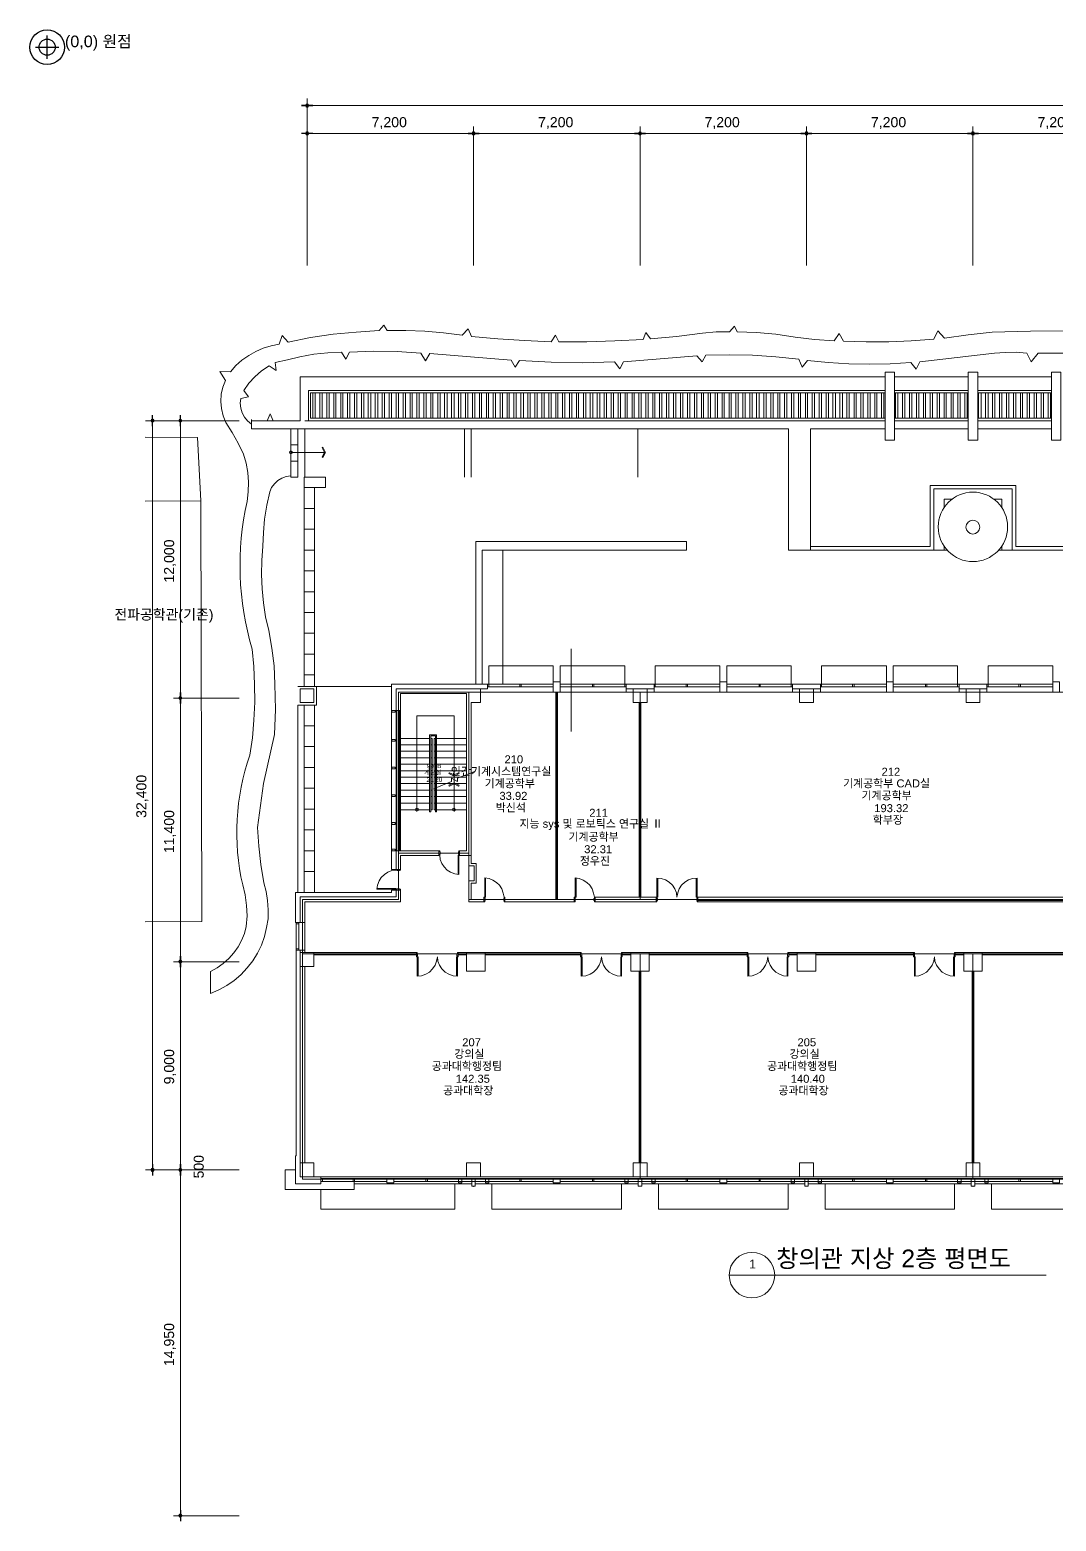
# Model space of a CAD drawing. Header units: millimetres. Extents: x -750 to 104995, y 68 to 66109.
# Drawn here: x -750 to 43654, y 1607 to 66109 of the extents above; entities that cross this region are included whole.
import ezdxf

# ---------------------------------------------------------------- set-up
doc = ezdxf.new("R2010")
doc.units = ezdxf.units.MM
doc.layers.add('PDF_문자', color=7, linetype='Continuous')
doc.layers.add('PDF_형상', color=7, linetype='Continuous')
doc.styles.add('PDF 굴림', font='Arial.ttf')
doc.styles.add('PDF 맑은고딕', font='Arial.ttf')
doc.styles.add('PDF 맑은고딕Semilight', font='Arial.ttf')
doc.styles.get("Standard").update_dxf_attribs({"font": 'arial.ttf'})

msp = doc.modelspace()

# ---------------------------------------------------------------- linework, layer by layer
at = {"color": 1}
for p, q in [((0, 64859), (0, 65859)), ((-500, 65359), (500, 65359))]:
    msp.add_line(p, q, dxfattribs=at)
for radius in [750, 350]:
    msp.add_circle((0, 65359), radius, dxfattribs=at)
at = {"layer": 'PDF_형상', "lineweight": 25}
for points in [[(11489, 62831), (11008, 62831)], [(11186, 62831), (11207, 62789), (11248, 62768), (11290, 62789), (11301, 62831), (11290, 62873), (11248, 62893), (11207, 62873)], [(11301, 62831), (11290, 62873), (11248, 62893), (11207, 62873), (11186, 62831), (11207, 62789), (11248, 62768), (11290, 62789)], [(11217, 62831), (11228, 62810), (11248, 62799), (11269, 62810), (11280, 62831), (11269, 62852), (11248, 62862), (11228, 62852)], [(11280, 62831), (11269, 62852), (11248, 62862), (11228, 62852), (11217, 62831), (11228, 62810), (11248, 62799), (11269, 62810)], [(11186, 61629), (11207, 61587), (11248, 61566), (11290, 61587), (11301, 61629), (11290, 61671), (11248, 61692), (11207, 61671)], [(11217, 61629), (11228, 61608), (11248, 61598), (11269, 61608), (11280, 61629), (11269, 61650), (11248, 61660), (11228, 61650)], [(18208, 61629), (18689, 61629)], [(18511, 61629), (18490, 61671), (18448, 61692), (18406, 61671), (18386, 61629), (18406, 61587), (18448, 61566), (18490, 61587)], [(18386, 61629), (18406, 61587), (18448, 61566), (18490, 61587), (18511, 61629), (18490, 61671), (18448, 61692), (18406, 61671)], [(18480, 61629), (18469, 61650), (18448, 61660), (18427, 61650), (18417, 61629), (18427, 61608), (18448, 61598), (18469, 61608)], [(18417, 61629), (18427, 61608), (18448, 61598), (18469, 61608), (18480, 61629), (18469, 61650), (18448, 61660), (18427, 61650)], [(25408, 61629), (25888, 61629)], [(25711, 61629), (25690, 61671), (25648, 61692), (25606, 61671), (25585, 61629), (25606, 61587), (25648, 61566), (25690, 61587)], [(25585, 61629), (25606, 61587), (25648, 61566), (25690, 61587), (25711, 61629), (25690, 61671), (25648, 61692), (25606, 61671)], [(25679, 61629), (25669, 61650), (25648, 61660), (25627, 61650), (25617, 61629), (25627, 61608), (25648, 61598), (25669, 61608)], [(25617, 61629), (25627, 61608), (25648, 61598), (25669, 61608), (25679, 61629), (25669, 61650), (25648, 61660), (25627, 61650)], [(32607, 61629), (33088, 61629)], [(32910, 61629), (32889, 61671), (32848, 61692), (32806, 61671), (32795, 61629), (32806, 61587), (32848, 61566), (32889, 61587)], [(32795, 61629), (32806, 61587), (32848, 61566), (32889, 61587), (32910, 61629), (32889, 61671), (32848, 61692), (32806, 61671)], [(32879, 61629), (32869, 61650), (32848, 61660), (32827, 61650), (32816, 61629), (32827, 61608), (32848, 61598), (32869, 61608)], [(32816, 61629), (32827, 61608), (32848, 61598), (32869, 61608), (32879, 61629), (32869, 61650), (32848, 61660), (32827, 61650)], [(39817, 61629), (40288, 61629)], [(40110, 61629), (40100, 61671), (40047, 61692), (40006, 61671), (39995, 61629), (40006, 61587), (40047, 61566), (40100, 61587)], [(39995, 61629), (40006, 61587), (40047, 61566), (40100, 61587), (40110, 61629), (40100, 61671), (40047, 61692), (40006, 61671)], [(40079, 61629), (40079, 61650), (40047, 61660), (40026, 61650), (40026, 61629), (40026, 61608), (40047, 61598), (40079, 61608)], [(40026, 61629), (40026, 61608), (40047, 61598), (40079, 61608), (40079, 61629), (40079, 61650), (40047, 61660), (40026, 61650)], [(4561, 49267), (4519, 49246), (4498, 49205), (4519, 49163), (4561, 49152), (4603, 49163), (4624, 49205), (4603, 49246)], [(4561, 49236), (4540, 49225), (4529, 49205), (4540, 49184), (4561, 49184), (4582, 49184), (4592, 49205), (4582, 49225)], [(5763, 49267), (5721, 49246), (5700, 49205), (5721, 49163), (5763, 49152), (5804, 49163), (5825, 49205), (5804, 49246)], [(5763, 49236), (5742, 49225), (5731, 49205), (5742, 49184), (5763, 49184), (5783, 49184), (5794, 49205), (5783, 49225)], [(5763, 36968), (5763, 37449)], [(5763, 37271), (5721, 37250), (5700, 37209), (5721, 37167), (5763, 37146), (5804, 37167), (5825, 37209), (5804, 37250)], [(5763, 37146), (5804, 37167), (5825, 37209), (5804, 37250), (5763, 37271), (5721, 37250), (5700, 37209), (5721, 37167)], [(5763, 37240), (5742, 37229), (5731, 37209), (5742, 37188), (5763, 37177), (5783, 37188), (5794, 37209), (5783, 37229)], [(5763, 37177), (5783, 37188), (5794, 37209), (5783, 37229), (5763, 37240), (5742, 37229), (5731, 37209), (5742, 37188)], [(5763, 25860), (5721, 25850), (5700, 25808), (5721, 25766), (5763, 25745), (5804, 25766), (5825, 25808), (5804, 25850)], [(5763, 25745), (5804, 25766), (5825, 25808), (5804, 25850), (5763, 25860), (5721, 25850), (5700, 25808), (5721, 25766)], [(5763, 25829), (5742, 25829), (5731, 25808), (5742, 25787), (5763, 25777), (5783, 25787), (5794, 25808), (5783, 25829)], [(5763, 25777), (5783, 25787), (5794, 25808), (5783, 25829), (5763, 25829), (5742, 25829), (5731, 25808), (5742, 25787)], [(5763, 25568), (5763, 26048)], [(4561, 16738), (4603, 16759), (4624, 16801), (4603, 16842), (4561, 16863), (4519, 16842), (4498, 16801), (4519, 16759)], [(4561, 16769), (4582, 16780), (4592, 16801), (4582, 16822), (4561, 16832), (4540, 16822), (4529, 16801), (4540, 16780)], [(5763, 16863), (5721, 16842), (5700, 16801), (5721, 16759), (5763, 16738), (5804, 16759), (5825, 16801), (5804, 16842)], [(5763, 16738), (5804, 16759), (5825, 16801), (5804, 16842), (5763, 16863), (5721, 16842), (5700, 16801), (5721, 16759)], [(5763, 16832), (5742, 16822), (5731, 16801), (5742, 16780), (5763, 16769), (5783, 16780), (5794, 16801), (5783, 16822)], [(5763, 16769), (5783, 16780), (5794, 16801), (5783, 16822), (5763, 16832), (5742, 16822), (5731, 16801), (5742, 16780)], [(5763, 16560), (5763, 17041)], [(5763, 1785), (5804, 1806), (5825, 1847), (5804, 1889), (5763, 1910), (5721, 1889), (5700, 1847), (5721, 1806)], [(5763, 1816), (5783, 1827), (5794, 1847), (5783, 1868), (5763, 1879), (5742, 1868), (5731, 1847), (5742, 1827)]]:
    msp.add_lwpolyline(points, close=True, dxfattribs=at)
at = {"layer": 'PDF_형상', "color": 1, "lineweight": 5}
msp.add_lwpolyline([(11249, 55913), (11249, 63134), (11249, 55913), (11249, 61932)], dxfattribs=at)
at = {"layer": 'PDF_형상', "lineweight": 5}
for points in [[(11364, 62830), (90344, 62830)], [(11364, 61629), (18323, 61629)], [(18564, 61629), (25534, 61629)], [(25774, 61629), (32734, 61629)], [(32974, 61629), (39934, 61629)], [(40174, 61629), (47134, 61629)], [(8375, 50165), (8710, 50238), (8511, 50510), (8730, 50823), (8992, 51106), (9274, 51367), (9598, 51576), (9901, 51377), (9869, 51722), (10402, 51837), (10935, 51973), (11531, 52077), (12137, 52140), (12733, 52172), (12921, 51868), (13078, 52172), (14112, 52213), (15136, 52203), (16160, 52130), (16369, 51795), (16557, 52109), (20069, 51827), (20246, 51524), (20434, 51806), (21803, 51733), (23172, 51712), (24552, 51743), (24771, 51450), (24938, 51754), (28105, 52015), (28334, 51743), (28491, 52036), (29505, 52057), (30519, 52036), (31522, 51963), (32525, 51858), (32661, 51513), (32901, 51806), (33789, 51722), (34678, 51670), (35576, 51649), (36465, 51670), (37363, 51722), (37593, 51430), (37750, 51754), (40979, 52119), (41449, 52151), (41919, 52161), (42390, 52130), (42578, 51743), (42881, 52119), (44542, 52119)], [(10946, 49256), (10946, 51106), (36256, 51106)], [(10946, 49204), (10946, 51106)], [(36653, 51106), (39850, 51106)], [(40258, 51106), (43456, 51106)], [(11301, 49204), (11301, 50510), (36256, 50510)], [(36256, 50406), (11395, 50406), (11395, 49308), (36256, 49308)], [(11500, 50406), (11500, 49308)], [(11594, 50406), (11594, 49308)], [(11792, 50406), (11792, 49308)], [(11897, 50406), (11897, 49308)], [(12095, 50406), (12095, 49308)], [(12200, 50406), (12200, 49308)], [(12398, 50406), (12398, 49308)], [(12492, 50406), (12492, 49308)], [(12701, 50406), (12701, 49308)], [(12795, 50406), (12795, 49308)], [(12994, 50406), (12994, 49308)], [(13098, 50406), (13098, 49308)], [(13297, 50406), (13297, 49308)], [(13402, 50406), (13402, 49308)], [(13600, 50406), (13600, 49308)], [(13694, 50406), (13694, 49308)], [(13893, 50406), (13893, 49308)], [(13997, 50406), (13997, 49308)], [(14196, 50406), (14196, 49308)], [(14300, 50406), (14300, 49308)], [(14499, 50406), (14499, 49308)], [(14593, 50406), (14593, 49308)], [(14802, 50406), (14802, 49308)], [(14896, 50406), (14896, 49308)], [(15094, 50406), (15094, 49308)], [(15199, 50406), (15199, 49308)], [(15397, 50406), (15397, 49308)], [(15502, 50406), (15502, 49308)], [(15701, 50406), (15701, 49308)], [(15795, 50406), (15795, 49308)], [(15993, 50406), (15993, 49308)], [(16098, 50406), (16098, 49308)], [(16296, 50406), (16296, 49308)], [(16401, 50406), (16401, 49308)], [(16599, 50406), (16599, 49308)], [(16693, 50406), (16693, 49308)], [(16902, 50406), (16902, 49308)], [(16996, 50406), (16996, 49308)], [(17195, 50406), (17195, 49308)], [(17299, 50406), (17299, 49308)], [(17498, 50406), (17498, 49308)], [(17602, 50406), (17602, 49308)], [(17801, 50406), (17801, 49308)], [(17895, 50406), (17895, 49308)], [(18094, 50406), (18094, 49308)], [(18198, 50406), (18198, 49308)], [(18397, 50406), (18397, 49308)], [(18501, 50406), (18501, 49308)], [(18700, 50406), (18700, 49308)], [(18794, 50406), (18794, 49308)], [(19003, 50406), (19003, 49308)], [(19097, 50406), (19097, 49308)], [(19295, 50406), (19295, 49308)], [(19400, 50406), (19400, 49308)], [(19598, 50406), (19598, 49308)], [(19703, 50406), (19703, 49308)], [(19901, 50406), (19901, 49308)], [(19995, 50406), (19995, 49308)], [(20194, 50406), (20194, 49308)], [(20298, 50406), (20298, 49308)], [(20497, 50406), (20497, 49308)], [(20602, 50406), (20602, 49308)], [(20800, 50406), (20800, 49308)], [(20894, 50406), (20894, 49308)], [(21103, 50406), (21103, 49308)], [(21197, 50406), (21197, 49308)], [(21396, 50406), (21396, 49308)], [(21500, 50406), (21500, 49308)], [(21699, 50406), (21699, 49308)], [(21803, 50406), (21803, 49308)], [(22002, 50406), (22002, 49308)], [(22096, 50406), (22096, 49308)], [(22294, 50406), (22294, 49308)], [(22399, 50406), (22399, 49308)], [(22597, 50406), (22597, 49308)], [(22702, 50406), (22702, 49308)], [(22901, 50406), (22901, 49308)], [(22995, 50406), (22995, 49308)], [(23204, 50406), (23204, 49308)], [(23298, 50406), (23298, 49308)], [(23496, 50406), (23496, 49308)], [(23601, 50406), (23601, 49308)], [(23799, 50406), (23799, 49308)], [(23904, 50406), (23904, 49308)], [(24102, 50406), (24102, 49308)], [(24196, 50406), (24196, 49308)], [(24395, 50406), (24395, 49308)], [(24499, 50406), (24499, 49308)], [(24698, 50406), (24698, 49308)], [(24802, 50406), (24802, 49308)], [(25001, 50406), (25001, 49308)], [(25095, 50406), (25095, 49308)], [(25304, 50406), (25304, 49308)], [(25398, 50406), (25398, 49308)], [(25597, 50406), (25597, 49308)], [(25701, 50406), (25701, 49308)], [(25900, 50406), (25900, 49308)], [(26004, 50406), (26004, 49308)], [(26203, 50406), (26203, 49308)], [(26297, 50406), (26297, 49308)], [(26495, 50406), (26495, 49308)], [(26600, 50406), (26600, 49308)], [(26798, 50406), (26798, 49308)], [(26903, 50406), (26903, 49308)], [(27101, 50406), (27101, 49308)], [(27195, 50406), (27195, 49308)], [(27404, 50406), (27404, 49308)], [(27498, 50406), (27498, 49308)], [(27697, 50406), (27697, 49308)], [(27802, 50406), (27802, 49308)], [(28000, 50406), (28000, 49308)], [(28105, 50406), (28105, 49308)], [(28303, 50406), (28303, 49308)], [(28397, 50406), (28397, 49308)], [(28596, 50406), (28596, 49308)], [(28700, 50406), (28700, 49308)], [(28899, 50406), (28899, 49308)], [(29003, 50406), (29003, 49308)], [(29202, 50406), (29202, 49308)], [(29296, 50406), (29296, 49308)], [(29505, 50406), (29505, 49308)], [(29599, 50406), (29599, 49308)], [(29797, 50406), (29797, 49308)], [(29902, 50406), (29902, 49308)], [(30101, 50406), (30101, 49308)], [(30205, 50406), (30205, 49308)], [(30404, 50406), (30404, 49308)], [(30498, 50406), (30498, 49308)], [(30696, 50406), (30696, 49308)], [(30801, 50406), (30801, 49308)], [(30999, 50406), (30999, 49308)], [(31104, 50406), (31104, 49308)], [(31302, 50406), (31302, 49308)], [(31407, 50406), (31407, 49308)], [(31605, 50406), (31605, 49308)], [(31699, 50406), (31699, 49308)], [(31898, 50406), (31898, 49308)], [(32002, 50406), (32002, 49308)], [(32201, 50406), (32201, 49308)], [(32305, 50406), (32305, 49308)], [(32504, 50406), (32504, 49308)], [(32598, 50406), (32598, 49308)], [(32807, 50406), (32807, 49308)], [(32901, 50406), (32901, 49308)], [(33100, 50406), (33100, 49308)], [(33204, 50406), (33204, 49308)], [(33403, 50406), (33403, 49308)], [(33507, 50406), (33507, 49308)], [(33706, 50406), (33706, 49308)], [(33800, 50406), (33800, 49308)], [(33998, 50406), (33998, 49308)], [(34103, 50406), (34103, 49308)], [(34301, 50406), (34301, 49308)], [(34406, 50406), (34406, 49308)], [(34604, 50406), (34604, 49308)], [(34699, 50406), (34699, 49308)], [(34907, 50406), (34907, 49308)], [(35002, 50406), (35002, 49308)], [(35200, 50406), (35200, 49308)], [(35305, 50406), (35305, 49308)], [(35503, 50406), (35503, 49308)], [(35608, 50406), (35608, 49308)], [(35806, 50406), (35806, 49308)], [(35900, 50406), (35900, 49308)], [(36099, 50406), (36099, 49308)], [(36203, 50406), (36203, 49308)], [(36653, 50510), (39850, 50510)], [(39850, 50406), (36653, 50406)], [(36705, 50406), (36705, 49308)], [(36799, 50406), (36799, 49308)], [(37008, 50406), (37008, 49308)], [(37102, 50406), (37102, 49308)], [(37301, 50406), (37301, 49308)], [(37405, 50406), (37405, 49308)], [(37604, 50406), (37604, 49308)], [(37708, 50406), (37708, 49308)], [(37907, 50406), (37907, 49308)], [(38001, 50406), (38001, 49308)], [(38199, 50406), (38199, 49308)], [(38304, 50406), (38304, 49308)], [(38502, 50406), (38502, 49308)], [(38607, 50406), (38607, 49308)], [(38805, 50406), (38805, 49308)], [(38899, 50406), (38899, 49308)], [(39108, 50406), (39108, 49308)], [(39202, 50406), (39202, 49308)], [(39401, 50406), (39401, 49308)], [(39505, 50406), (39505, 49308)], [(40258, 50510), (43456, 50510)], [(43456, 50406), (40258, 50406)], [(40707, 50406), (40707, 49308)], [(40906, 50406), (40906, 49308)], [(41000, 50406), (41000, 49308)], [(41209, 50406), (41209, 49308)], [(41303, 50406), (41303, 49308)], [(41501, 50406), (41501, 49308)], [(41606, 50406), (41606, 49308)], [(41804, 50406), (41804, 49308)], [(41909, 50406), (41909, 49308)], [(42107, 50406), (42107, 49308)], [(42202, 50406), (42202, 49308)], [(42400, 50406), (42400, 49308)], [(42505, 50406), (42505, 49308)], [(42703, 50406), (42703, 49308)], [(42808, 50406), (42808, 49308)], [(43006, 50406), (43006, 49308)], [(43100, 50406), (43100, 49308)], [(43309, 50406), (43309, 49308)], [(43403, 50406), (43403, 49308)], [(8668, 49193), (8845, 49057), (8845, 49256), (8845, 49057), (8668, 49193), (8532, 49350), (8438, 49538), (8375, 49747), (8354, 49956), (8375, 50165), (8710, 50238)], [(4258, 49204), (8302, 49204), (5460, 49204)], [(4561, 16924), (4561, 49089)], [(5763, 37322), (5763, 49089)], [(36256, 48859), (33027, 48859), (33027, 43603), (32076, 43603), (32076, 48859), (8845, 48859), (8845, 49204), (9514, 49204), (9650, 49507), (9775, 49204), (10946, 49204), (8845, 49204), (8845, 48859)], [(11144, 49204), (36256, 49204)], [(36653, 49308), (39850, 49308)], [(36653, 49204), (39850, 49204)], [(40258, 49308), (43456, 49308)], [(40258, 49204), (43456, 49204)], [(4237, 27531), (6693, 27541), (6651, 45734), (6505, 48472), (4237, 48493)], [(10841, 48859), (10841, 46758), (10841, 48859), (10841, 46758), (10538, 46758), (10538, 48859)], [(25555, 46758), (25555, 48859), (25555, 46758)], [(36653, 48859), (37353, 48859), (39150, 48859), (39850, 48859)], [(40258, 48859), (40958, 48859), (42755, 48859), (43456, 48859)], [(10841, 48159), (10538, 48159)], [(10538, 47835), (12043, 47835)], [(10841, 47459), (10538, 47459)], [(11123, 46309), (12043, 46309), (12043, 46758), (11123, 46758), (11123, 37709)], [(12043, 46758), (11123, 46758)], [(11573, 37709), (11573, 46309)], [(33027, 43759), (38199, 43759), (38199, 46403), (41909, 46403), (41909, 43759), (45410, 43759), (45410, 46403), (49109, 46403), (49109, 43759), (52610, 43759), (52610, 46403), (56309, 46403), (56309, 43759), (62882, 43759)], [(41752, 43603), (41752, 46257), (38356, 46257), (38356, 43603)], [(38805, 45431), (38805, 45808), (39150, 45808)], [(41303, 45431), (41303, 45808), (40958, 45808)], [(6651, 45734), (4237, 45724)], [(11573, 45410), (11123, 45410)], [(11573, 44512), (11123, 44512)], [(18825, 37803), (18825, 43603), (27655, 43603), (27655, 43979), (18543, 43979), (18543, 37803)], [(11573, 43603), (11123, 43603)], [(19713, 37803), (19713, 43603)], [(33027, 43603), (38931, 43603)], [(38805, 43603), (38805, 43780)], [(41177, 43603), (46141, 43603)], [(41303, 43603), (41303, 43780)], [(11573, 42704), (11123, 42704)], [(11573, 41805), (11123, 41805)], [(11573, 40907), (11123, 40907)], [(11573, 40008), (11123, 40008)], [(11573, 39109), (11123, 39109)], [(22671, 39339), (22671, 35765)], [(11573, 38210), (11123, 38210)], [(19107, 37803), (19107, 38608), (21897, 38608), (21897, 37803), (19045, 37803)], [(25053, 37803), (22200, 37803), (22200, 38608), (24991, 38608), (24991, 37803)], [(26307, 37803), (26307, 38608), (29097, 38608), (29097, 37803), (26255, 37803)], [(32253, 37803), (29400, 37803), (29400, 38608), (32191, 38608), (32191, 37803)], [(33507, 37803), (33507, 38608), (36308, 38608), (36308, 37803), (33455, 37803)], [(39453, 37803), (36600, 37803), (36600, 38608), (39391, 38608), (39391, 37803)], [(40718, 37803), (40718, 38608), (43508, 38608), (43508, 37803), (40655, 37803)], [(14896, 37709), (11646, 37709), (11646, 36904), (10841, 36904), (10841, 28805)], [(10841, 37709), (11646, 37709)], [(47259, 16401), (40049, 16401), (25649, 16401), (11050, 16401), (11050, 26151), (11050, 28502), (15199, 28502), (15199, 30498), (15199, 37458), (18250, 37458), (22044, 37458), (25649, 37458), (54459, 37458)], [(15293, 36664), (15293, 30603), (15293, 36664), (15094, 36664), (15293, 36664), (15293, 37406), (18146, 37406), (18146, 30603), (17843, 30603), (17843, 30404), (18344, 30404), (18344, 37009), (18752, 37009), (18752, 37604), (19045, 37604), (19045, 37803), (14896, 37803), (14896, 36664), (15094, 36664)], [(19045, 37604), (18752, 37604), (15094, 37604), (15094, 36664), (15094, 30603), (15094, 29798)], [(21897, 37688), (19045, 37688)], [(19045, 37458), (25053, 37458)], [(22012, 28502), (22012, 37458)], [(22044, 28502), (22044, 37458)], [(22085, 28502), (22085, 37458)], [(25053, 37688), (22200, 37688)], [(25952, 37458), (26255, 37458), (26255, 37803), (25053, 37803), (25053, 37458), (25346, 37458)], [(26255, 37604), (25053, 37604)], [(29097, 37688), (26255, 37688)], [(26255, 37458), (32253, 37458)], [(32253, 37688), (29400, 37688)], [(33152, 37458), (33455, 37458), (33455, 37803), (32253, 37803), (32253, 37458), (32556, 37458)], [(32253, 37604), (33455, 37604)], [(36308, 37688), (33455, 37688)], [(33455, 37458), (39453, 37458)], [(39453, 37688), (36600, 37688)], [(40352, 37458), (40655, 37458), (40655, 37803), (39453, 37803), (39453, 37458), (39756, 37458)], [(39453, 37604), (40655, 37604)], [(43508, 37688), (40655, 37688)], [(40655, 37458), (46653, 37458)], [(5763, 25921), (5763, 37082)], [(11123, 36904), (11123, 28805)], [(11573, 28805), (11573, 36904)], [(25607, 28597), (25607, 37009)], [(25691, 28597), (25691, 37009)], [(15105, 36664), (14896, 36664), (14896, 30603), (15094, 30603), (14896, 30603), (14896, 29798), (15094, 29798), (15293, 29798), (15293, 30404), (16944, 30404), (16944, 30603), (15094, 30603)], [(14896, 30603), (14896, 36664)], [(15126, 36664), (15126, 30603)], [(15241, 36664), (15241, 30603)], [(15993, 32379), (15993, 36444), (17602, 36444), (17602, 32379)], [(11573, 36005), (11123, 36005)], [(11573, 35107), (11123, 35107)], [(15293, 35462), (16547, 35462)], [(15293, 35180), (16547, 35180)], [(15293, 34908), (16547, 34908)], [(16651, 35462), (16651, 32379), (16599, 32379), (16651, 32379), (16599, 32379)], [(16599, 35462), (16651, 35462), (16599, 35462)], [(16599, 35180), (16651, 35180)], [(16599, 34908), (16651, 34908)], [(16746, 35462), (16746, 32379), (16798, 32379), (16746, 32379), (16798, 32379)], [(16798, 35462), (16746, 35462), (16798, 35462)], [(16798, 35180), (16746, 35180)], [(16798, 34908), (16746, 34908)], [(18146, 35462), (16850, 35462)], [(18146, 35180), (16850, 35180)], [(18146, 34908), (16850, 34908)], [(11573, 34208), (11123, 34208)], [(15293, 34626), (16547, 34626)], [(15293, 34344), (16547, 34344)], [(16599, 34626), (16651, 34626)], [(16599, 34344), (16651, 34344)], [(16798, 34626), (16746, 34626)], [(16798, 34344), (16746, 34344)], [(18146, 34626), (16850, 34626)], [(18146, 34344), (16850, 34344)], [(15293, 34062), (16547, 34062)], [(15293, 33780), (16547, 33780)], [(16599, 34062), (16651, 34062)], [(16599, 33780), (16651, 33780)], [(18532, 34051), (17759, 33748), (17759, 33592), (17487, 33748), (17487, 33592), (16714, 33278)], [(16798, 34062), (16746, 34062)], [(16798, 33780), (16746, 33780)], [(18146, 34062), (16850, 34062)], [(18146, 33780), (16850, 33780)], [(11573, 33309), (11123, 33309)], [(15293, 33508), (16547, 33508)], [(15293, 33226), (16547, 33226)], [(15293, 32944), (16547, 32944)], [(16599, 33508), (16651, 33508)], [(16599, 33226), (16651, 33226)], [(16599, 32944), (16651, 32944)], [(16798, 33508), (16746, 33508)], [(16798, 33226), (16746, 33226)], [(16798, 32944), (16746, 32944)], [(18146, 33508), (16850, 33508)], [(18146, 33226), (16850, 33226)], [(18146, 32944), (16850, 32944)], [(11573, 32400), (11123, 32400)], [(15293, 32662), (16547, 32662)], [(15293, 32379), (16547, 32379)], [(16599, 32662), (16651, 32662)], [(16798, 32662), (16746, 32662)], [(18146, 32662), (16850, 32662)], [(18146, 32379), (16850, 32379)], [(11573, 31502), (11123, 31502)], [(58054, 26151), (11050, 26151), (11050, 28502), (15199, 28502), (15199, 30498), (18250, 30498), (18250, 28502), (71858, 28502)], [(11573, 30603), (11123, 30603)], [(17780, 29579), (17780, 30415), (17811, 30415), (17811, 29579), (17634, 29600), (17456, 29673), (17299, 29767), (17174, 29903), (17069, 30059), (17007, 30227), (16986, 30415)], [(18250, 30404), (18250, 29955), (18470, 29955), (18470, 29307), (18250, 29307), (18250, 28398), (18898, 28398), (18898, 28502), (18344, 28502), (18344, 29203), (18564, 29203), (18564, 30049), (18344, 30049), (18344, 30404)], [(11573, 29704), (11123, 29704)], [(14269, 28973), (15105, 28973), (15105, 28941), (14269, 28941), (14290, 29119), (14363, 29297), (14457, 29453), (14593, 29579), (14739, 29683), (14917, 29746), (15105, 29767)], [(18971, 29422), (18971, 28597), (18930, 28597), (18930, 29432), (19118, 29401), (19285, 29338), (19442, 29234), (19577, 29109), (19672, 28952), (19734, 28774), (19766, 28597)], [(22880, 29422), (22880, 28597), (22838, 28597), (22838, 29432), (23015, 29401), (23193, 29338), (23350, 29234), (23475, 29109), (23580, 28952), (23642, 28774), (23674, 28597)], [(28084, 29422), (28084, 28597), (28115, 28597), (28115, 29422), (27927, 29401), (27749, 29349), (27593, 29244), (27446, 29119), (27342, 28962), (27279, 28785), (27248, 28597), (27227, 28785), (27154, 28962), (27049, 29119), (26913, 29244), (26757, 29349), (26568, 29401), (26380, 29422), (26380, 28597), (26422, 28597), (26422, 29422)], [(15094, 28900), (14896, 28900), (14896, 28805), (10747, 28805), (10747, 27499), (10946, 27499), (10946, 28607), (15094, 28607), (15094, 28900), (15293, 28900), (15293, 28398), (11144, 28398), (11144, 27499)], [(23705, 28597), (26349, 28597)], [(28146, 28597), (51962, 28597)], [(28146, 28450), (51962, 28450)], [(10779, 26298), (10779, 27499)], [(10894, 27499), (10894, 26298)], [(10946, 27499), (11144, 27499), (11144, 26298)], [(11144, 26203), (11144, 26298), (10946, 26298), (10779, 26298), (10779, 17405), (10747, 17405), (10747, 16203), (11845, 16203), (11845, 16495), (76665, 16495), (76665, 16297), (75464, 16297)], [(10946, 26298), (10946, 17102)], [(11541, 26203), (15972, 26203), (15972, 26099), (11541, 26099)], [(11541, 26151), (15972, 26151)], [(16045, 25179), (16045, 26015), (16014, 26015), (16014, 25179), (16202, 25200), (16380, 25263), (16537, 25357), (16672, 25493), (16787, 25650), (16850, 25827), (16881, 26015), (16902, 25827), (16975, 25650), (17080, 25493), (17216, 25357), (17373, 25263), (17561, 25200), (17749, 25179), (17749, 26015), (17707, 26015), (17707, 25179)], [(18146, 26099), (17780, 26099), (17780, 26203), (23078, 26203), (23078, 26099), (18950, 26099)], [(23151, 25179), (23151, 26015), (23110, 26015), (23110, 25179), (23298, 25200), (23486, 25263), (23642, 25357), (23778, 25493), (23883, 25650), (23956, 25827), (23977, 26015), (24008, 25827), (24071, 25650), (24175, 25493), (24311, 25357), (24478, 25263), (24656, 25200), (24844, 25179), (24844, 26015), (24813, 26015), (24813, 25179)], [(26046, 26099), (30278, 26099), (30278, 26203), (24876, 26203), (24876, 26099), (25252, 26099)], [(30351, 25179), (30351, 26015), (30320, 26015), (30320, 25179), (30508, 25200), (30686, 25263), (30842, 25357), (30978, 25493), (31083, 25650), (31156, 25827), (31177, 26015), (31208, 25827), (31281, 25650), (31386, 25493), (31522, 25357), (31678, 25263), (31856, 25200), (32044, 25179), (32044, 26015), (32013, 26015), (32013, 25179)], [(33256, 26099), (37478, 26099), (37478, 26203), (32086, 26203), (32086, 26099), (32452, 26099)], [(37551, 25179), (37551, 26015), (37520, 26015), (37520, 25179), (37708, 25200), (37886, 25263), (38042, 25357), (38178, 25493), (38283, 25650), (38356, 25827), (38387, 26015), (38408, 25827), (38481, 25650), (38586, 25493), (38722, 25357), (38878, 25263), (39067, 25200), (39255, 25179), (39255, 26015), (39213, 26015), (39213, 25179)], [(40456, 26099), (44689, 26099), (44689, 26203), (39286, 26203), (39286, 26099), (39652, 26099)], [(5763, 16924), (5763, 25681)], [(11144, 25597), (11144, 17102)], [(25607, 17102), (25607, 25399)], [(25691, 17102), (25691, 25399)], [(40018, 17102), (40018, 25399)], [(40091, 17102), (40091, 25399)], [(8302, 16799), (4258, 16799)], [(10747, 16799), (10298, 16799), (10298, 15952), (13276, 15952), (13276, 16297)], [(5763, 1970), (5763, 16684)], [(11845, 16495), (11541, 16495)], [(11845, 16422), (14697, 16422), (14697, 16245), (15000, 16245), (15000, 16422), (21897, 16422), (21897, 16245), (22200, 16245), (22200, 16422), (29097, 16422)], [(11845, 16297), (14697, 16297)], [(17644, 16203), (17644, 15095), (11845, 15095), (11845, 15952)], [(13276, 16203), (18376, 16203)], [(14697, 16422), (15000, 16422)], [(15000, 16297), (21897, 16297)], [(18522, 16203), (25576, 16203)], [(24855, 16203), (24855, 15095), (19243, 15095), (19243, 16203)], [(21897, 16422), (22200, 16422)], [(22200, 16297), (29097, 16297)], [(25722, 16203), (32776, 16203)], [(32055, 16203), (32055, 15095), (26454, 15095), (26454, 16203)], [(29400, 16422), (29097, 16422), (29097, 16245), (29400, 16245), (29400, 16422), (36308, 16422)], [(29400, 16297), (36308, 16297)], [(32922, 16203), (39976, 16203)], [(39255, 16203), (39255, 15095), (33654, 15095), (33654, 16203)], [(36600, 16422), (36308, 16422), (36308, 16245), (36600, 16245), (36600, 16422), (43508, 16422)], [(36600, 16297), (43508, 16297)], [(40132, 16203), (47176, 16203)], [(46455, 16203), (46455, 15095), (40854, 15095), (40854, 16203)], [(43800, 16422), (43508, 16422), (43508, 16245), (43800, 16245), (43800, 16422), (50708, 16422)], [(29505, 12253), (43215, 12253)], [(8302, 1845), (5460, 1845)]]:
    msp.add_lwpolyline(points, dxfattribs=at)
at = {"layer": 'PDF_형상', "color": 1, "lineweight": 5}
for points in [[(18449, 61932), (18449, 55913)], [(25649, 61932), (25649, 55913)], [(32849, 61932), (32849, 55913)], [(40049, 61932), (40049, 55913)]]:
    msp.add_lwpolyline(points, close=True, dxfattribs=at)
at = {"layer": 'PDF_형상', "lineweight": 25}
for points in [[(11489, 61629), (11008, 61629)], [(4561, 48964), (4561, 49445)], [(5763, 48964), (5763, 49445)], [(4561, 17041), (4561, 16560)], [(5763, 2088), (5763, 1607)]]:
    msp.add_lwpolyline(points, dxfattribs=at)
at = {"layer": 'PDF_형상', "lineweight": 5}
msp.add_lwpolyline([(10538, 46821), (10340, 46790), (10152, 46717), (9984, 46612), (9838, 46466), (9713, 46309), (9629, 46121), (9504, 45546), (9410, 44951), (9357, 44365), (9326, 43770), (9284, 43153), (9274, 42547), (9295, 41931), (9357, 41325), (9451, 40718), (9587, 40123), (9723, 39360), (9817, 38597), (9849, 37813), (9880, 36716), (9838, 35629), (9357, 33518), (9107, 31606), (9159, 30801), (9242, 30007), (9368, 29213), (9472, 28837), (9535, 28450), (9566, 28053), (9556, 27666), (9493, 27280), (9399, 26893), (9274, 26527), (9096, 26172), (8898, 25838), (8657, 25535), (8386, 25242), (8093, 24991), (7769, 24772), (7424, 24584), (7069, 24427), (7069, 25388), (7351, 25545), (7612, 25723), (7853, 25942), (8072, 26183), (8260, 26444), (8406, 26726), (8532, 27019), (8615, 27332), (8647, 27792), (8626, 28241), (8563, 28691), (8459, 29129, -0.142307), (8772, 34731), (8877, 35493), (8939, 36256), (8981, 37030), (8971, 37792), (8939, 38566), (8866, 39329, -0.127024), (8647, 45713), (8699, 46121), (8710, 46539), (8678, 46957), (8605, 47365), (8490, 47762), (8271, 48232), (8009, 48692), (7727, 49120), (7612, 49413), (7539, 49726), (7508, 50040), (7529, 50353), (7602, 50656), (7717, 50949), (7476, 51336), (7936, 51315), (8166, 51586), (8427, 51816), (8720, 52025), (9023, 52203), (9347, 52339), (9692, 52443), (10037, 52516), (10173, 52882), (10423, 52600), (11395, 52799), (12377, 52945), (13370, 53039), (14363, 53102), (14561, 53331), (14708, 53102), (15523, 53102), (16338, 53070), (17153, 52997), (17958, 52903), (18209, 53175), (18355, 52851), (19504, 52746), (20654, 52673), (21803, 52621), (21991, 52903), (22138, 52621), (23350, 52610), (24562, 52652), (25785, 52715), (25900, 53018), (26098, 52746), (27227, 52851), (28355, 52987), (28941, 53049), (29515, 53049), (29735, 53290), (29850, 53049), (30686, 53018), (31522, 52945), (32358, 52819), (33204, 52715), (34051, 52663), (34270, 52976), (34458, 52642), (35430, 52610), (36412, 52621), (37384, 52652), (38366, 52725), (38534, 53091), (38816, 52778), (39850, 52924), (40885, 53028), (42536, 53081), (44187, 53091)], format="xyb", dxfattribs=at)
for points in [[(36256, 48357), (36256, 51304), (36653, 51304), (36653, 48357)], [(40258, 48357), (39850, 48357), (39850, 51304), (40258, 51304)], [(43853, 48357), (43456, 48357), (43456, 51304), (43853, 51304)], [(39704, 49308), (39704, 50406)], [(39809, 49308), (39809, 50406)], [(40300, 49308), (40300, 50406)], [(40404, 49308), (40404, 50406)], [(40603, 49308), (40603, 50406)], [(11144, 48859), (11144, 46758)], [(18052, 48859), (18052, 46758)], [(18344, 48859), (18344, 46758)], [(10611, 47835), (10591, 47877), (10549, 47898), (10496, 47877), (10486, 47835), (10496, 47793), (10549, 47772), (10591, 47793)], [(12043, 47835), (11928, 48054), (11897, 48023), (12001, 47835), (11897, 47636), (11928, 47605)], [(10946, 37604), (11541, 37604), (11541, 37009), (10946, 37009)], [(15199, 30498), (18250, 30498), (18250, 37458), (15199, 37458)], [(18250, 30498), (18250, 28502), (22044, 28502), (22044, 37458), (18250, 37458)], [(19045, 37688), (19107, 37688), (19107, 37803), (19045, 37803)], [(20445, 37688), (20507, 37688), (20507, 37803), (20445, 37803)], [(21970, 37907), (21981, 37907), (22200, 37907), (22200, 37458), (21897, 37458), (21897, 37907)], [(22044, 28502), (25649, 28502), (25649, 37458), (22044, 37458)], [(23590, 37688), (23653, 37688), (23653, 37803), (23590, 37803)], [(24991, 37688), (25053, 37688), (25053, 37803), (24991, 37803)], [(25346, 37604), (25952, 37604), (25952, 37009), (25346, 37009)], [(25649, 28502), (47259, 28502), (47259, 37458), (25649, 37458)], [(26255, 37688), (26307, 37688), (26307, 37803), (26255, 37803)], [(27645, 37688), (27707, 37688), (27707, 37803), (27645, 37803)], [(29254, 37907), (29400, 37907), (29400, 37458), (29097, 37458), (29097, 37907)], [(30801, 37688), (30853, 37688), (30853, 37803), (30801, 37803)], [(32191, 37688), (32253, 37688), (32253, 37803), (32191, 37803)], [(32556, 37604), (33152, 37604), (33152, 37009), (32556, 37009)], [(33455, 37688), (33507, 37688), (33507, 37803), (33455, 37803)], [(34845, 37688), (34907, 37688), (34907, 37803), (34845, 37803)], [(36454, 37907), (36600, 37907), (36600, 37458), (36308, 37458), (36308, 37907)], [(38001, 37688), (38063, 37688), (38063, 37803), (38001, 37803)], [(39391, 37688), (39453, 37688), (39453, 37803), (39391, 37803)], [(39756, 37604), (40352, 37604), (40352, 37009), (39756, 37009)], [(40655, 37688), (40718, 37688), (40718, 37803), (40655, 37803)], [(42045, 37688), (42107, 37688), (42107, 37803), (42045, 37803)], [(43665, 37907), (43800, 37907), (43800, 37458), (43508, 37458), (43508, 37907)], [(5460, 37207), (8302, 37207)], [(14906, 36591), (15063, 36591), (15063, 36664), (14906, 36664)], [(16599, 32285), (16599, 35567), (16798, 35567), (16798, 32285), (16850, 32285), (16850, 35619), (16547, 35619), (16547, 32285)], [(14906, 35347), (15063, 35347), (15063, 35420), (14906, 35420)], [(14906, 34145), (15063, 34145), (15063, 34219), (14906, 34219)], [(17602, 33832), (17373, 33947), (17404, 33978), (17602, 33884), (17791, 33978), (17822, 33947)], [(14906, 32944), (15063, 32944), (15063, 33017), (14906, 33017)], [(17602, 33539), (17373, 33435), (17404, 33393), (17602, 33498), (17791, 33393), (17822, 33435)], [(16056, 32379), (16045, 32432), (15993, 32442), (15951, 32432), (15930, 32379), (15951, 32338), (15993, 32317), (16045, 32338)], [(17665, 32379), (17644, 32432), (17602, 32442), (17550, 32432), (17540, 32379), (17550, 32338), (17602, 32317), (17644, 32338)], [(14906, 31742), (15063, 31742), (15063, 31826), (14906, 31826)], [(14906, 30603), (15063, 30603), (15063, 30676), (14906, 30676)], [(16944, 30415), (16944, 30603), (16986, 30603), (16986, 30551), (16996, 30551), (16996, 30457), (16986, 30457), (16986, 30415)], [(17843, 30415), (17843, 30603), (17811, 30603), (17811, 30551), (17801, 30551), (17801, 30457), (17811, 30457), (17811, 30415)], [(15105, 29798), (15293, 29798), (15293, 29767), (15241, 29767), (15241, 29756), (15147, 29756), (15147, 29767), (15105, 29767)], [(15105, 28900), (15293, 28900), (15293, 28941), (15241, 28941), (15241, 28952), (15147, 28952), (15147, 28941), (15105, 28941)], [(18898, 28597), (18898, 28398), (18930, 28398), (18930, 28450), (18950, 28450), (18950, 28544), (18930, 28544), (18930, 28597)], [(19797, 28597), (19797, 28398), (19766, 28398), (19766, 28450), (19755, 28450), (19755, 28544), (19766, 28544), (19766, 28597)], [(22806, 28398), (22806, 28502), (19797, 28502), (19797, 28398)], [(22806, 28597), (22806, 28398), (22838, 28398), (22838, 28450), (22848, 28450), (22848, 28544), (22838, 28544), (22838, 28597)], [(23705, 28597), (23705, 28398), (23674, 28398), (23674, 28450), (23653, 28450), (23653, 28544), (23674, 28544), (23674, 28597)], [(26349, 28398), (23705, 28398), (23705, 28502), (26349, 28502)], [(26349, 28597), (26349, 28398), (26380, 28398), (26380, 28450), (26401, 28450), (26401, 28544), (26380, 28544), (26380, 28597)], [(28146, 28597), (28146, 28398), (28115, 28398), (28115, 28450), (28105, 28450), (28105, 28544), (28115, 28544), (28115, 28597)], [(51962, 28398), (28146, 28398), (28146, 28502), (51962, 28502)], [(10894, 27447), (10894, 27499), (10779, 27499), (10779, 27447)], [(5460, 25806), (8302, 25806)], [(10894, 26298), (10894, 26360), (10779, 26360), (10779, 26298)], [(10946, 26203), (11541, 26203), (11541, 25597), (10946, 25597)], [(11050, 16401), (25649, 16401), (25649, 26151), (40049, 26151), (40049, 16401), (54459, 16401), (54459, 19411), (54459, 26151), (40049, 26151), (40049, 16401), (25649, 16401), (25649, 26151), (11050, 26151)], [(15972, 26015), (15972, 26203), (16014, 26203), (16014, 26151), (16024, 26151), (16024, 26057), (16014, 26057), (16014, 26015)], [(17780, 26015), (17780, 26203), (17749, 26203), (17749, 26151), (17728, 26151), (17728, 26057), (17749, 26057), (17749, 26015)], [(18146, 26203), (18950, 26203), (18950, 25399), (18146, 25399)], [(23078, 26015), (23078, 26203), (23110, 26203), (23110, 26151), (23130, 26151), (23130, 26057), (23110, 26057), (23110, 26015)], [(24876, 26015), (24876, 26203), (24844, 26203), (24844, 26151), (24834, 26151), (24834, 26057), (24844, 26057), (24844, 26015)], [(25252, 26203), (26046, 26203), (26046, 25399), (25252, 25399)], [(30278, 26015), (30278, 26203), (30320, 26203), (30320, 26151), (30330, 26151), (30330, 26057), (30320, 26057), (30320, 26015)], [(32086, 26015), (32086, 26203), (32044, 26203), (32044, 26151), (32034, 26151), (32034, 26057), (32044, 26057), (32044, 26015)], [(32452, 26203), (33256, 26203), (33256, 25399), (32452, 25399)], [(37478, 26015), (37478, 26203), (37520, 26203), (37520, 26151), (37530, 26151), (37530, 26057), (37520, 26057), (37520, 26015)], [(39286, 26015), (39286, 26203), (39255, 26203), (39255, 26151), (39234, 26151), (39234, 26057), (39255, 26057), (39255, 26015)], [(39652, 26203), (40456, 26203), (40456, 25399), (39652, 25399)], [(5460, 16799), (8302, 16799)], [(10946, 17102), (11541, 17102), (11541, 16495), (10946, 16495)], [(18146, 17102), (18752, 17102), (18752, 16495), (18146, 16495)], [(25346, 17102), (25952, 17102), (25952, 16495), (25346, 16495)], [(32556, 17102), (33152, 17102), (33152, 16495), (32556, 16495)], [(39756, 17102), (40352, 17102), (40352, 16495), (39756, 16495)], [(11845, 16297), (11907, 16297), (11907, 16422), (11845, 16422)], [(13245, 16297), (13297, 16297), (13297, 16422), (13245, 16422)], [(16390, 16297), (16453, 16297), (16453, 16422), (16390, 16422)], [(17791, 16422), (17937, 16422), (17937, 16245), (17791, 16245)], [(18449, 16077), (18438, 16077), (18438, 16098), (18376, 16098), (18376, 16422), (18522, 16422), (18522, 16098), (18449, 16098)], [(19107, 16422), (18961, 16422), (18961, 16245), (19107, 16245)], [(20445, 16297), (20507, 16297), (20507, 16422), (20445, 16422)], [(23590, 16297), (23653, 16297), (23653, 16422), (23590, 16422)], [(24991, 16422), (25137, 16422), (25137, 16245), (24991, 16245)], [(25659, 16077), (25649, 16077), (25649, 16098), (25576, 16098), (25576, 16422), (25722, 16422), (25722, 16098), (25659, 16098)], [(26307, 16422), (26161, 16422), (26161, 16245), (26307, 16245)], [(27645, 16297), (27707, 16297), (27707, 16422), (27645, 16422)], [(30801, 16297), (30853, 16297), (30853, 16422), (30801, 16422)], [(32191, 16422), (32337, 16422), (32337, 16245), (32191, 16245)], [(32859, 16077), (32849, 16077), (32849, 16098), (32776, 16098), (32776, 16422), (32922, 16422), (32922, 16098), (32859, 16098)], [(33507, 16422), (33361, 16422), (33361, 16245), (33507, 16245)], [(34845, 16297), (34907, 16297), (34907, 16422), (34845, 16422)], [(38001, 16297), (38063, 16297), (38063, 16422), (38001, 16422)], [(39391, 16422), (39547, 16422), (39547, 16245), (39391, 16245)], [(40059, 16077), (40049, 16077), (40049, 16098), (39976, 16098), (39976, 16422), (40132, 16422), (40132, 16098), (40059, 16098)], [(40718, 16422), (40561, 16422), (40561, 16245), (40718, 16245)], [(42045, 16297), (42107, 16297), (42107, 16422), (42045, 16422)]]:
    msp.add_lwpolyline(points, close=True, dxfattribs=at)
for centre, radius in [((40052, 44612), 1502), ((40052, 44603), 300), ((30494, 12246), 986)]:
    msp.add_circle(centre, radius, dxfattribs=at)

# ---------------------------------------------------------------- texts
at = {"color": 1}
msp.add_text('(0,0) 원점', height=500, dxfattribs=at).set_placement((770, 65359))
at = {"layer": 'PDF_문자', "attachment_point": 4}
for s, insert, char_height, style in [('7,200', (14039, 62075), 436.4, 'PDF 굴림'), ('7,200', (21239, 62075), 436.4, 'PDF 굴림'), ('7,200', (28439, 62075), 436.4, 'PDF 굴림'), ('7,200', (35639, 62075), 436.4, 'PDF 굴림'), ('7,200', (42849, 62075), 436.4, 'PDF 굴림'), ('전파공학관(기존)', (2910, 40756), 441.3, 'PDF 맑은고딕Semilight'), ('997B', (16422, 34272), 195.6, 'PDF 맑은고딕Semilight'), ('인간기계시스템연구실Ⅰ', (17466, 34021), 346.1, 'PDF 맑은고딕Semilight'), ('210', (19786, 34554), 346.1, 'PDF 맑은고딕Semilight'), ('212', (36099, 34021), 346.1, 'PDF 맑은고딕Semilight'), ('계단실', (16307, 33979), 195.6, 'PDF 맑은고딕Semilight'), ('21.20', (16411, 33676), 195.6, 'PDF 맑은고딕Semilight'), ('기계공학부', (18930, 33498), 346.1, 'PDF 맑은고딕Semilight'), ('기계공학부 CAD실', (34437, 33498), 346.1, 'PDF 맑은고딕Semilight'), ('33.92', (19567, 32976), 346.1, 'PDF 맑은고딕Semilight'), ('기계공학부', (35232, 32976), 346.1, 'PDF 맑은고딕Semilight'), ('박신석', (19410, 32454), 346.1, 'PDF 맑은고딕Semilight'), ('211', (23454, 32245), 346.1, 'PDF 맑은고딕Semilight'), ('193.32', (35785, 32443), 346.1, 'PDF 맑은고딕Semilight'), ('지능 sys 및 로보틱스 연구실 Ⅱ', (20434, 31722), 346.1, 'PDF 맑은고딕Semilight'), ('학부장', (35723, 31921), 346.1, 'PDF 맑은고딕Semilight'), ('기계공학부', (22556, 31189), 346.1, 'PDF 맑은고딕Semilight'), ('정우진', (23047, 30144), 346.1, 'PDF 맑은고딕Semilight'), ('32.31', (23235, 30667), 346.1, 'PDF 맑은고딕Semilight'), ('강의실', (17613, 21795), 346.1, 'PDF 맑은고딕Semilight'), ('207', (17958, 22317), 346.1, 'PDF 맑은고딕Semilight'), ('강의실', (32118, 21795), 346.1, 'PDF 맑은고딕Semilight'), ('205', (32462, 22317), 346.1, 'PDF 맑은고딕Semilight'), ('공과대학행정팀', (16641, 21272), 346.1, 'PDF 맑은고딕Semilight'), ('공과대학행정팀', (31146, 21272), 346.1, 'PDF 맑은고딕Semilight'), ('142.35', (17676, 20739), 346.1, 'PDF 맑은고딕Semilight'), ('140.40', (32169, 20739), 346.1, 'PDF 맑은고딕Semilight'), ('공과대학장', (17132, 20217), 346.1, 'PDF 맑은고딕Semilight'), ('공과대학장', (31637, 20217), 346.1, 'PDF 맑은고딕Semilight'), ('1', (30372, 12727), 381, 'PDF 맑은고딕'), ('창의관 지상 2층 평면도', (31542, 12930), 767.44, 'PDF 맑은고딕')]:
    msp.add_mtext(s, dxfattribs=dict(at, insert=insert, char_height=char_height, style=style))
at = {"layer": 'PDF_문자', "attachment_point": 4, "rotation": 90, "style": 'PDF 굴림'}
for s, insert, char_height in [('12,000', (5316, 42202), 436.4), ('32,400', (4115, 32024), 436.4), ('11,400', (5316, 30499), 436.4), ('9,000', (5316, 20498), 436.4), ('500', (6560, 16433), 433.9), ('14,950', (5316, 8313), 436.4)]:
    msp.add_mtext(s, dxfattribs=dict(at, insert=insert, char_height=char_height))

doc.saveas('drawing.dxf')
